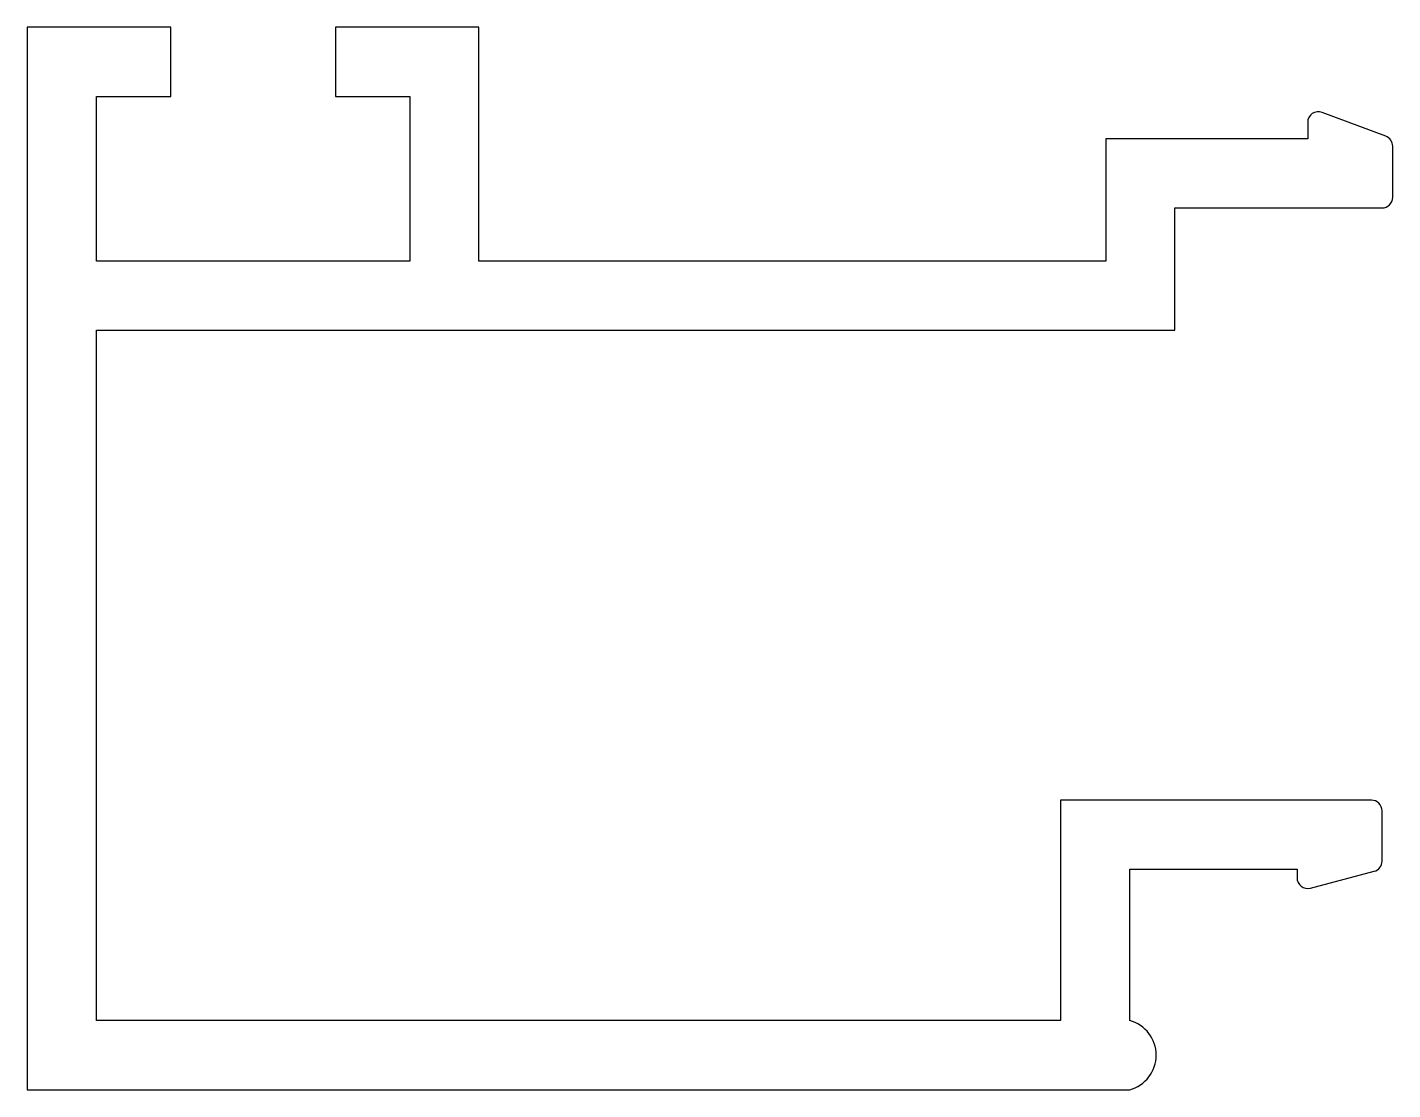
# Model space of a CAD drawing. Extents: x -643.9 to -618.2, y 79.9 to 99.9.
import ezdxf

# ---------------------------------------------------------------- set-up
doc = ezdxf.new("R2010")
doc.units = 0
doc.layers.add('ANA', color=220, linetype='CONTINUOUS')

msp = doc.modelspace()

# ---------------------------------------------------------------- linework, layer by layer
at = {"layer": 'ANA', "color": 0}
msp.add_lwpolyline([(-635.412, 99.882), (-638.112, 99.882), (-638.112, 98.582), (-636.712, 98.582), (-636.712, 95.482), (-642.612, 95.482), (-642.612, 98.582), (-641.212, 98.582), (-641.212, 99.882), (-643.912, 99.882), (-643.912, 79.882), (-623.162, 79.882, 0.769231), (-623.162, 81.182), (-623.162, 84.032), (-620.012, 84.032), (-620.012, 83.871, 0.491564), (-619.761, 83.678), (-618.561, 83.993, 0.340874), (-618.412, 84.186), (-618.412, 85.132, 0.414214), (-618.612, 85.332), (-624.462, 85.332), (-624.462, 81.182), (-642.612, 81.182), (-642.612, 94.182), (-622.312, 94.182), (-622.312, 96.482), (-620.68, 96.482), (-618.412, 96.482, 0.414214), (-618.212, 96.682), (-618.212, 97.643, 0.312633), (-618.341, 97.83), (-619.541, 98.28, 0.523655), (-619.812, 98.093), (-619.812, 97.782), (-620.68, 97.782), (-623.612, 97.782), (-623.612, 95.482), (-635.412, 95.482)], format="xyb", close=True, dxfattribs=at)

doc.saveas('drawing.dxf')
